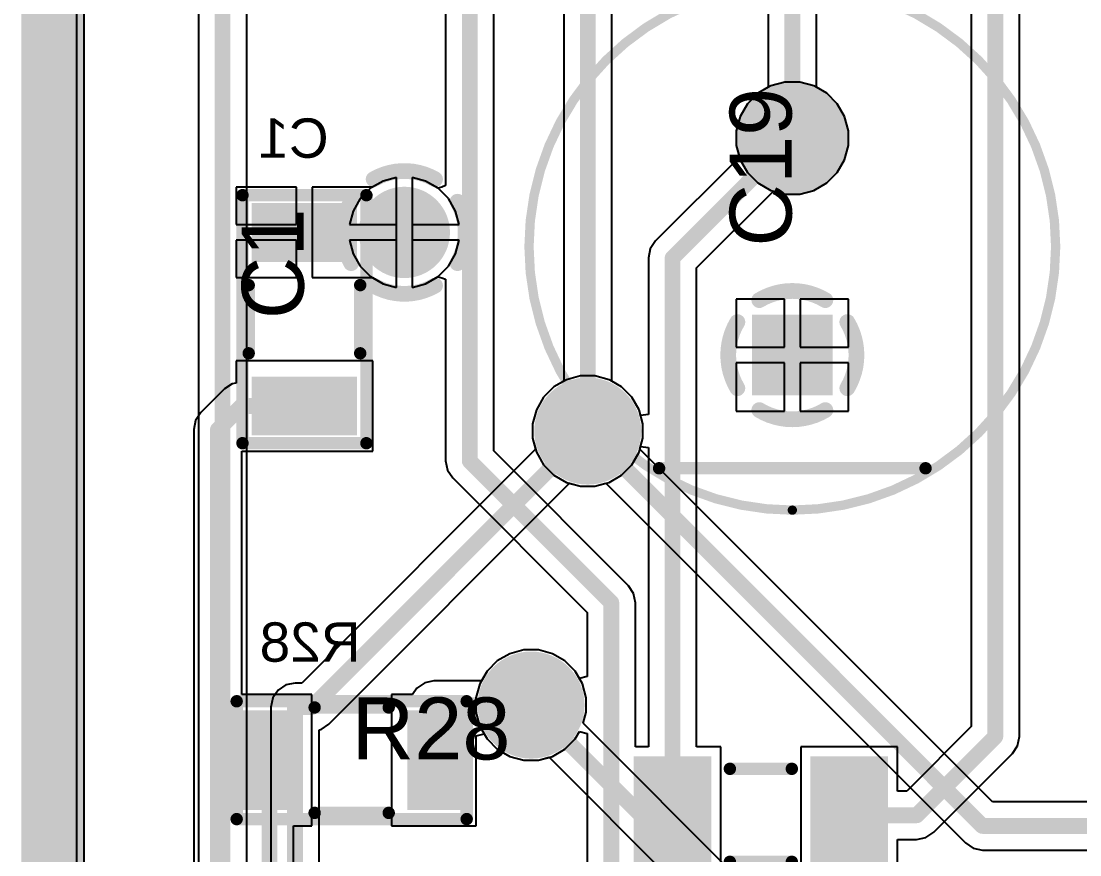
# Model space of a CAD drawing. Header units: inches. Extents: x -8.09 to -2.28, y -0.1 to 6.11.
# Drawn here: x -8.085 to -7.412, y 2.61 to 3.139 of the extents above; entities that cross this region are included whole.
import ezdxf

# ---------------------------------------------------------------- set-up
doc = ezdxf.new("R2010")
doc.units = ezdxf.units.IN
doc.header["$MEASUREMENT"] = 0
for name, color, linetype in [('BottomLayer', 5, 'Continuous'), ('BottomSolder', 6, 'Continuous'), ('InternalPlane1', 76, 'Continuous'), ('InternalPlane2', 16, 'Continuous'), ('KeepOutLayer', 6, 'Continuous'), ('Mechanical5', 56, 'Continuous'), ('MultiLayer', 9, 'Continuous'), ('PadHoleLayer', 156, 'Continuous'), ('TopLayer', 1, 'Continuous'), ('TopOverlay', 2, 'Continuous'), ('TopPaste', 8, 'Continuous'), ('TopSolder', 216, 'Continuous'), ('ViaHoleLayer', 16, 'Continuous')]:
    doc.layers.add(name, color=color, linetype=linetype)
doc.styles.add('Arial', font='', dxfattribs={"height": 0.2})
doc.styles.get('Arial').set_extended_font_data('Arial')

# ---------------------------------------------------------------- blocks, each defined once
blk = doc.blocks.new('FP_RQ732B_IPC_C_63')
at = {"layer": 'TopLayer'}
for points in [[(-0.06914, 0.03173), (-0.03535, 0.03173), (-0.03535, -0.03173), (-0.06914, -0.03173)], [(0.03535, 0.03173), (0.06914, 0.03173), (0.06914, -0.03173), (0.03535, -0.03173)]]:
    blk.add_hatch(color=1, dxfattribs=at).paths.add_polyline_path(points)
at = {"layer": 'TopPaste'}
for points in [[(-0.06914, 0.03173), (-0.03535, 0.03173), (-0.03535, -0.03173), (-0.06914, -0.03173)], [(0.03535, 0.03173), (0.06914, 0.03173), (0.06914, -0.03173), (0.03535, -0.03173)]]:
    blk.add_hatch(color=8, dxfattribs=at).paths.add_polyline_path(points)
at = {"layer": 'TopSolder'}
for points in [[(-0.06914, 0.03173), (-0.03535, 0.03173), (-0.03535, -0.03173), (-0.06914, -0.03173)], [(0.03535, 0.03173), (0.06914, 0.03173), (0.06914, -0.03173), (0.03535, -0.03173)]]:
    blk.add_hatch(color=216, dxfattribs=at).paths.add_polyline_path(points)
at = {"layer": 'Mechanical5'}
for points in [[(-0.07307, 0.0374, 0.00787, 0.00787, 0), (0.07307, 0.0374, 0.00787, 0.00787, 0)], [(-0.07307, -0.0374, 0.00787, 0.00787, 0), (-0.07307, 0.0374, 0.00787, 0.00787, 0)], [(0.07307, -0.0374, 0.00787, 0.00787, 0), (0.07307, 0.0374, 0.00787, 0.00787, 0)], [(-0.07307, -0.0374, 0.00787, 0.00787, 0), (0.07307, -0.0374, 0.00787, 0.00787, 0)]]:
    blk.add_lwpolyline(points, format="xyseb", dxfattribs=at)
for points in [[(-0.07504, 0.0374, 0.00394, 0.00394, 1), (-0.07111, 0.0374, 0.00394, 0.00394, 1)], [(-0.07504, 0.0374, 0.00394, 0.00394, 1), (-0.07111, 0.0374, 0.00394, 0.00394, 1)], [(0.07111, 0.0374, 0.00394, 0.00394, 1), (0.07504, 0.0374, 0.00394, 0.00394, 1)], [(0.07111, 0.0374, 0.00394, 0.00394, 1), (0.07504, 0.0374, 0.00394, 0.00394, 1)], [(-0.07504, -0.0374, 0.00394, 0.00394, 1), (-0.07111, -0.0374, 0.00394, 0.00394, 1)], [(-0.07504, -0.0374, 0.00394, 0.00394, 1), (-0.07111, -0.0374, 0.00394, 0.00394, 1)], [(0.07111, -0.0374, 0.00394, 0.00394, 1), (0.07504, -0.0374, 0.00394, 0.00394, 1)], [(0.07111, -0.0374, 0.00394, 0.00394, 1), (0.07504, -0.0374, 0.00394, 0.00394, 1)]]:
    blk.add_lwpolyline(points, format="xyseb", close=True, dxfattribs=at)
at = {"layer": 'TopOverlay'}
for points in [[(-0.02354, 0.03346, 0.00787, 0.00787, 0), (0.02354, 0.03346, 0.00787, 0.00787, 0)], [(-0.02354, -0.03346, 0.00787, 0.00787, 0), (0.02354, -0.03346, 0.00787, 0.00787, 0)]]:
    blk.add_lwpolyline(points, format="xyseb", dxfattribs=at)
for points in [[(-0.02551, 0.03346, 0.00394, 0.00394, 1), (-0.02157, 0.03346, 0.00394, 0.00394, 1)], [(0.02157, 0.03346, 0.00394, 0.00394, 1), (0.02551, 0.03346, 0.00394, 0.00394, 1)], [(-0.02551, -0.03346, 0.00394, 0.00394, 1), (-0.02157, -0.03346, 0.00394, 0.00394, 1)], [(0.02157, -0.03346, 0.00394, 0.00394, 1), (0.02551, -0.03346, 0.00394, 0.00394, 1)]]:
    blk.add_lwpolyline(points, format="xyseb", close=True, dxfattribs=at)
at = {"layer": 'Mechanical5', "style": 'Arial'}
blk.add_text('R28', height=0.03937, dxfattribs=at).set_placement((0, 0.00044))
blk = doc.blocks.new('RESC3116X65X40NL10T20_71')
at = {"layer": 'TopLayer'}
for points in [[(-0.07677, -0.03346), (-0.07677, 0.03346), (-0.03543, 0.03346), (-0.03543, -0.03346)], [(0.03543, -0.03346), (0.03543, 0.03346), (0.07677, 0.03346), (0.07677, -0.03346)]]:
    blk.add_hatch(color=1, dxfattribs=at).paths.add_polyline_path(points)
at = {"layer": 'TopPaste'}
for points in [[(-0.07677, -0.03346), (-0.07677, 0.03346), (-0.03543, 0.03346), (-0.03543, -0.03346)], [(0.03543, -0.03346), (0.03543, 0.03346), (0.07677, 0.03346), (0.07677, -0.03346)]]:
    blk.add_hatch(color=8, dxfattribs=at).paths.add_polyline_path(points)
at = {"layer": 'TopSolder'}
for points in [[(-0.08077, -0.03746), (-0.08077, 0.03746), (-0.03143, 0.03746), (-0.03143, -0.03746)], [(0.03143, -0.03746), (0.03143, 0.03746), (0.08077, 0.03746), (0.08077, -0.03746)]]:
    blk.add_hatch(color=216, dxfattribs=at).paths.add_polyline_path(points)
at = {"layer": 'TopOverlay'}
for points in [[(0.01968, 0.02953, 0.00787, 0.00787, 0), (-0.01969, 0.02953, 0.00787, 0.00787, 0)], [(0.01968, -0.02953, 0.00787, 0.00787, 0), (-0.01969, -0.02953, 0.00787, 0.00787, 0)]]:
    blk.add_lwpolyline(points, format="xyseb", dxfattribs=at)
for points in [[(-0.02165, 0.02953, 0.00394, 0.00394, 1), (-0.01772, 0.02953, 0.00394, 0.00394, 1)], [(0.01772, 0.02953, 0.00394, 0.00394, 1), (0.02165, 0.02953, 0.00394, 0.00394, 1)], [(-0.02165, -0.02953, 0.00394, 0.00394, 1), (-0.01772, -0.02953, 0.00394, 0.00394, 1)], [(0.01772, -0.02953, 0.00394, 0.00394, 1), (0.02165, -0.02953, 0.00394, 0.00394, 1)]]:
    blk.add_lwpolyline(points, format="xyseb", close=True, dxfattribs=at)
blk = doc.blocks.new('FP_OS_CON_TH_E12___0_6_MFG_148')
at = {"layer": 'BottomLayer'}
blk.add_hatch(color=5, dxfattribs=at).paths.add_polyline_path([(-0.09449, 0.02559), (-0.04331, 0.02559), (-0.04331, -0.02559), (-0.09449, -0.02559)])
h = blk.add_hatch(color=5, dxfattribs=at)
edge = h.paths.add_edge_path()
edge.add_arc((0.0689, 0), 0.02559, 0, 360)
at = {"layer": 'BottomSolder'}
blk.add_hatch(color=6, dxfattribs=at).paths.add_polyline_path([(-0.09449, 0.02559), (-0.04331, 0.02559), (-0.04331, -0.02559), (-0.09449, -0.02559)])
h = blk.add_hatch(color=6, dxfattribs=at)
edge = h.paths.add_edge_path()
edge.add_arc((0.0689, 0), 0.02559, 0, 360)
at = {"layer": 'InternalPlane1'}
h = blk.add_hatch(color=76, dxfattribs=at)
edge = h.paths.add_edge_path()
edge.add_arc((0.0689, 0), 0.03575, 0, 360)
at = {"layer": 'InternalPlane2'}
h = blk.add_hatch(color=16, dxfattribs=at)
edge = h.paths.add_edge_path()
edge.add_arc((0.0689, 0), 0.03575, 0, 360)
at = {"layer": 'MultiLayer'}
blk.add_hatch(color=9, dxfattribs=at).paths.add_polyline_path([(-0.09449, 0.02559), (-0.04331, 0.02559), (-0.04331, -0.02559), (-0.09449, -0.02559)])
h = blk.add_hatch(color=9, dxfattribs=at)
edge = h.paths.add_edge_path()
edge.add_arc((0.0689, 0), 0.02559, 0, 360)
at = {"layer": 'PadHoleLayer'}
h = blk.add_hatch(color=156, dxfattribs=at)
edge = h.paths.add_edge_path()
edge.add_arc((-0.0689, 0), 0.01575, 0, 360)
h = blk.add_hatch(color=156, dxfattribs=at)
edge = h.paths.add_edge_path()
edge.add_arc((0.0689, 0), 0.01575, 0, 360)
at = {"layer": 'TopLayer'}
blk.add_hatch(color=1, dxfattribs=at).paths.add_polyline_path([(-0.09449, 0.02559), (-0.04331, 0.02559), (-0.04331, -0.02559), (-0.09449, -0.02559)])
h = blk.add_hatch(color=1, dxfattribs=at)
edge = h.paths.add_edge_path()
edge.add_arc((0.0689, 0), 0.02559, 0, 360)
at = {"layer": 'TopSolder'}
blk.add_hatch(color=216, dxfattribs=at).paths.add_polyline_path([(-0.09449, 0.02559), (-0.04331, 0.02559), (-0.04331, -0.02559), (-0.09449, -0.02559)])
h = blk.add_hatch(color=216, dxfattribs=at)
edge = h.paths.add_edge_path()
edge.add_arc((0.0689, 0), 0.02559, 0, 360)
at = {"layer": 'InternalPlane1'}
for points in [[(-0.08989, 0.03493, 0.01, 0.01, -0.277325), (-0.04791, 0.03493, 0.01, 0.01, 0)], [(-0.10383, -0.02099, 0.01, 0.01, -0.277325), (-0.10383, 0.02099, 0.01, 0.01, 0)], [(-0.03397, 0.02099, 0.01, 0.01, -0.277325), (-0.03397, -0.02099, 0.01, 0.01, 0)], [(-0.04791, -0.03493, 0.01, 0.01, -0.277325), (-0.08989, -0.03493, 0.01, 0.01, 0)]]:
    blk.add_lwpolyline(points, format="xyseb", dxfattribs=at)
for points in [[(-0.09239, 0.03493, 0.005, 0.005, 1), (-0.08739, 0.03493, 0.005, 0.005, 1)], [(-0.05041, 0.03493, 0.005, 0.005, 1), (-0.04541, 0.03493, 0.005, 0.005, 1)], [(-0.10633, 0.02099, 0.005, 0.005, 1), (-0.10133, 0.02099, 0.005, 0.005, 1)], [(-0.03647, 0.02099, 0.005, 0.005, 1), (-0.03147, 0.02099, 0.005, 0.005, 1)], [(-0.10633, -0.02099, 0.005, 0.005, 1), (-0.10133, -0.02099, 0.005, 0.005, 1)], [(-0.03647, -0.02099, 0.005, 0.005, 1), (-0.03147, -0.02099, 0.005, 0.005, 1)], [(-0.09239, -0.03493, 0.005, 0.005, 1), (-0.08739, -0.03493, 0.005, 0.005, 1)], [(-0.05041, -0.03493, 0.005, 0.005, 1), (-0.04541, -0.03493, 0.005, 0.005, 1)]]:
    blk.add_lwpolyline(points, format="xyseb", close=True, dxfattribs=at)
at = {"layer": 'InternalPlane2'}
for points in [[(-0.08989, 0.03493, 0.01, 0.01, -0.277325), (-0.04791, 0.03493, 0.01, 0.01, 0)], [(-0.10383, -0.02099, 0.01, 0.01, -0.277325), (-0.10383, 0.02099, 0.01, 0.01, 0)], [(-0.03397, 0.02099, 0.01, 0.01, -0.277325), (-0.03397, -0.02099, 0.01, 0.01, 0)], [(-0.04791, -0.03493, 0.01, 0.01, -0.277325), (-0.08989, -0.03493, 0.01, 0.01, 0)]]:
    blk.add_lwpolyline(points, format="xyseb", dxfattribs=at)
for points in [[(-0.09239, 0.03493, 0.005, 0.005, 1), (-0.08739, 0.03493, 0.005, 0.005, 1)], [(-0.05041, 0.03493, 0.005, 0.005, 1), (-0.04541, 0.03493, 0.005, 0.005, 1)], [(-0.10633, 0.02099, 0.005, 0.005, 1), (-0.10133, 0.02099, 0.005, 0.005, 1)], [(-0.03647, 0.02099, 0.005, 0.005, 1), (-0.03147, 0.02099, 0.005, 0.005, 1)], [(-0.10633, -0.02099, 0.005, 0.005, 1), (-0.10133, -0.02099, 0.005, 0.005, 1)], [(-0.03647, -0.02099, 0.005, 0.005, 1), (-0.03147, -0.02099, 0.005, 0.005, 1)], [(-0.09239, -0.03493, 0.005, 0.005, 1), (-0.08739, -0.03493, 0.005, 0.005, 1)], [(-0.05041, -0.03493, 0.005, 0.005, 1), (-0.04541, -0.03493, 0.005, 0.005, 1)]]:
    blk.add_lwpolyline(points, format="xyseb", close=True, dxfattribs=at)
at = {"layer": 'TopOverlay'}
for points in [[(0.16732, 0, 0.00591, 0.00591, 1), (-0.16732, 0, 0.00591, 0.00591, 1)], [(-0.14272, 0.08465, 0.00394, 0.00394, 1), (-0.13878, 0.08465, 0.00394, 0.00394, 1)], [(-0.1688, 0, 0.00295, 0.00295, 1), (-0.16585, 0, 0.00295, 0.00295, 1)], [(0.16585, 0, 0.00295, 0.00295, 1), (0.1688, 0, 0.00295, 0.00295, 1)], [(-0.14272, -0.08465, 0.00394, 0.00394, 1), (-0.13878, -0.08465, 0.00394, 0.00394, 1)]]:
    blk.add_lwpolyline(points, format="xyseb", close=True, dxfattribs=at)
blk.add_lwpolyline([(-0.14075, 0.08465, 0.00787, 0.00787, 0), (-0.14075, -0.08465, 0.00787, 0.00787, 0)], format="xyseb", dxfattribs=at)
at = {"layer": 'Mechanical5', "style": 'Arial'}
blk.add_text('C19', height=0.03937, dxfattribs=at).set_placement((0, 0.00044))
blk = doc.blocks.new('FP_C1206C_EB_MFG_166')
at = {"layer": 'TopLayer'}
for points in [[(-0.07382, 0.03346), (-0.03642, 0.03346), (-0.03642, -0.03346), (-0.07382, -0.03346)], [(0.03642, 0.03346), (0.07382, 0.03346), (0.07382, -0.03346), (0.03642, -0.03346)]]:
    blk.add_hatch(color=1, dxfattribs=at).paths.add_polyline_path(points)
at = {"layer": 'TopPaste'}
for points in [[(-0.07382, 0.03346), (-0.03642, 0.03346), (-0.03642, -0.03346), (-0.07382, -0.03346)], [(0.03642, 0.03346), (0.07382, 0.03346), (0.07382, -0.03346), (0.03642, -0.03346)]]:
    blk.add_hatch(color=8, dxfattribs=at).paths.add_polyline_path(points)
at = {"layer": 'TopSolder'}
for points in [[(-0.07382, 0.03346), (-0.03642, 0.03346), (-0.03642, -0.03346), (-0.07382, -0.03346)], [(0.03642, 0.03346), (0.07382, 0.03346), (0.07382, -0.03346), (0.03642, -0.03346)]]:
    blk.add_hatch(color=216, dxfattribs=at).paths.add_polyline_path(points)
at = {"layer": 'Mechanical5'}
for points in [[(-0.07874, 0.03937, 0.00787, 0.00787, 0), (0.07874, 0.03937, 0.00787, 0.00787, 0)], [(-0.07874, 0.03937, 0.00787, 0.00787, 0), (-0.07874, -0.03937, 0.00787, 0.00787, 0)], [(0.07874, 0.03937, 0.00787, 0.00787, 0), (0.07874, -0.03937, 0.00787, 0.00787, 0)], [(-0.07874, -0.03937, 0.00787, 0.00787, 0), (0.07874, -0.03937, 0.00787, 0.00787, 0)]]:
    blk.add_lwpolyline(points, format="xyseb", dxfattribs=at)
for points in [[(-0.08071, 0.03937, 0.00394, 0.00394, 1), (-0.07677, 0.03937, 0.00394, 0.00394, 1)], [(-0.08071, 0.03937, 0.00394, 0.00394, 1), (-0.07677, 0.03937, 0.00394, 0.00394, 1)], [(0.07677, 0.03937, 0.00394, 0.00394, 1), (0.08071, 0.03937, 0.00394, 0.00394, 1)], [(0.07677, 0.03937, 0.00394, 0.00394, 1), (0.08071, 0.03937, 0.00394, 0.00394, 1)], [(-0.08071, -0.03937, 0.00394, 0.00394, 1), (-0.07677, -0.03937, 0.00394, 0.00394, 1)], [(-0.08071, -0.03937, 0.00394, 0.00394, 1), (-0.07677, -0.03937, 0.00394, 0.00394, 1)], [(0.07677, -0.03937, 0.00394, 0.00394, 1), (0.08071, -0.03937, 0.00394, 0.00394, 1)], [(0.07677, -0.03937, 0.00394, 0.00394, 1), (0.08071, -0.03937, 0.00394, 0.00394, 1)]]:
    blk.add_lwpolyline(points, format="xyseb", close=True, dxfattribs=at)
at = {"layer": 'TopOverlay'}
for points in [[(-0.02165, 0.03543, 0.00787, 0.00787, 0), (0.02165, 0.03543, 0.00787, 0.00787, 0)], [(-0.02165, -0.03543, 0.00787, 0.00787, 0), (0.02165, -0.03543, 0.00787, 0.00787, 0)]]:
    blk.add_lwpolyline(points, format="xyseb", dxfattribs=at)
for points in [[(-0.02362, 0.03543, 0.00394, 0.00394, 1), (-0.01969, 0.03543, 0.00394, 0.00394, 1)], [(0.01969, 0.03543, 0.00394, 0.00394, 1), (0.02362, 0.03543, 0.00394, 0.00394, 1)], [(-0.02362, -0.03543, 0.00394, 0.00394, 1), (-0.01969, -0.03543, 0.00394, 0.00394, 1)], [(0.01969, -0.03543, 0.00394, 0.00394, 1), (0.02362, -0.03543, 0.00394, 0.00394, 1)]]:
    blk.add_lwpolyline(points, format="xyseb", close=True, dxfattribs=at)
at = {"layer": 'Mechanical5', "style": 'Arial'}
blk.add_text('C1', height=0.03937, dxfattribs=at).set_placement((0, 0.00044))

msp = doc.modelspace()

# ---------------------------------------------------------------- hatches: boundary and pattern name
at = {"layer": 'BottomLayer'}
h = msp.add_hatch(color=5, dxfattribs=at)
edge = h.paths.add_edge_path()
edge.add_arc((-7.84153, 3.00512), 0.025, 0, 360)
h = msp.add_hatch(color=5, dxfattribs=at)
edge = h.paths.add_edge_path()
edge.add_arc((-7.725, 2.879), 0.025, 0, 360)
h = msp.add_hatch(color=5, dxfattribs=at)
edge = h.paths.add_edge_path()
edge.add_arc((-7.761, 2.705), 0.025, 0, 360)
at = {"layer": 'BottomSolder'}
h = msp.add_hatch(color=6, dxfattribs=at)
edge = h.paths.add_edge_path()
edge.add_arc((-7.84153, 3.00512), 0.029, 0, 360)
h = msp.add_hatch(color=6, dxfattribs=at)
edge = h.paths.add_edge_path()
edge.add_arc((-7.725, 2.879), 0.029, 0, 360)
h = msp.add_hatch(color=6, dxfattribs=at)
edge = h.paths.add_edge_path()
edge.add_arc((-7.761, 2.705), 0.029, 0, 360)
at = {"layer": 'InternalPlane1'}
h = msp.add_hatch(color=76, dxfattribs=at)
edge = h.paths.add_edge_path()
edge.add_arc((-7.725, 2.879), 0.034, 0, 360)
h = msp.add_hatch(color=76, dxfattribs=at)
edge = h.paths.add_edge_path()
edge.add_arc((-7.761, 2.705), 0.034, 0, 360)
at = {"layer": 'InternalPlane2'}
h = msp.add_hatch(color=16, dxfattribs=at)
edge = h.paths.add_edge_path()
edge.add_arc((-7.725, 2.879), 0.034, 0, 360)
h = msp.add_hatch(color=16, dxfattribs=at)
edge = h.paths.add_edge_path()
edge.add_arc((-7.761, 2.705), 0.034, 0, 360)
at = {"layer": 'TopLayer'}
h = msp.add_hatch(color=1, dxfattribs=at)
edge = h.paths.add_edge_path()
edge.add_arc((-7.84153, 3.00512), 0.025, 0, 360)
h = msp.add_hatch(color=1, dxfattribs=at)
edge = h.paths.add_edge_path()
edge.add_arc((-7.725, 2.879), 0.025, 0, 360)
h = msp.add_hatch(color=1, dxfattribs=at)
edge = h.paths.add_edge_path()
edge.add_arc((-7.761, 2.705), 0.025, 0, 360)
at = {"layer": 'TopSolder'}
h = msp.add_hatch(color=216, dxfattribs=at)
edge = h.paths.add_edge_path()
edge.add_arc((-7.84153, 3.00512), 0.029, 0, 360)
h = msp.add_hatch(color=216, dxfattribs=at)
edge = h.paths.add_edge_path()
edge.add_arc((-7.725, 2.879), 0.029, 0, 360)
h = msp.add_hatch(color=216, dxfattribs=at)
edge = h.paths.add_edge_path()
edge.add_arc((-7.761, 2.705), 0.029, 0, 360)
at = {"layer": 'ViaHoleLayer'}
h = msp.add_hatch(color=16, dxfattribs=at)
edge = h.paths.add_edge_path()
edge.add_arc((-7.84153, 3.00512), 0.014, 0, 360)
h = msp.add_hatch(color=16, dxfattribs=at)
edge = h.paths.add_edge_path()
edge.add_arc((-7.725, 2.879), 0.014, 0, 360)
h = msp.add_hatch(color=16, dxfattribs=at)
edge = h.paths.add_edge_path()
edge.add_arc((-7.761, 2.705), 0.014, 0, 360)

# ---------------------------------------------------------------- linework, layer by layer
at = {"layer": 'BottomLayer'}
for p, q in [((-8.04971, -0.0054), (-8.04971, 5.69)), ((-7.97229, 4.049), (-7.97229, 2.13058)), ((-7.94171, 2.13058), (-7.94171, 3.93959)), ((-7.60874, 3.09817), (-7.61685, 3.09348)), ((-7.59969, 3.10059), (-7.60874, 3.09817)), ((-7.59031, 3.10059), (-7.59969, 3.10059)), ((-7.58126, 3.09817), (-7.59031, 3.10059)), ((-7.57315, 3.09348), (-7.58126, 3.09817)), ((-7.61685, 3.09348), (-7.62348, 3.08685)), ((-7.56652, 3.08685), (-7.57315, 3.09348)), ((-7.62348, 3.08685), (-7.62817, 3.07874)), ((-7.56183, 3.07874), (-7.56652, 3.08685)), ((-7.62817, 3.07874), (-7.63059, 3.06969)), ((-7.55941, 3.06969), (-7.56183, 3.07874)), ((-7.63059, 3.06969), (-7.63059, 3.06031)), ((-7.55941, 3.06031), (-7.55941, 3.06969)), ((-7.63059, 3.06031), (-7.62817, 3.05126)), ((-7.56183, 3.05126), (-7.55941, 3.06031)), ((-7.62817, 3.05126), (-7.62348, 3.04315)), ((-7.56652, 3.04315), (-7.56183, 3.05126)), ((-7.62348, 3.04315), (-7.61685, 3.03652)), ((-7.57315, 3.03652), (-7.56652, 3.04315)), ((-7.85504, 3.03773), (-7.86302, 3.03313)), ((-7.84653, 3.04001), (-7.85504, 3.03773)), ((-7.84653, 3.01012), (-7.84653, 3.04001)), ((-7.82802, 3.03773), (-7.83653, 3.04001)), ((-7.83653, 3.04001), (-7.83653, 3.01012)), ((-7.82004, 3.03313), (-7.82802, 3.03773)), ((-7.61685, 3.03652), (-7.60874, 3.03183)), ((-7.58126, 3.03183), (-7.57315, 3.03652)), ((-7.86302, 3.03313), (-7.86954, 3.02661)), ((-7.81353, 3.02661), (-7.82004, 3.03313)), ((-7.60874, 3.03183), (-7.59969, 3.02941)), ((-7.59969, 3.02941), (-7.59031, 3.02941)), ((-7.59031, 3.02941), (-7.58126, 3.03183)), ((-7.86954, 3.02661), (-7.87415, 3.01863)), ((-7.80892, 3.01863), (-7.81353, 3.02661)), ((-7.87415, 3.01863), (-7.87643, 3.01012)), ((-7.80664, 3.01012), (-7.80892, 3.01863)), ((-7.87643, 3.01012), (-7.84653, 3.01012)), ((-7.83653, 3.01012), (-7.80664, 3.01012)), ((-7.84653, 3.00012), (-7.87643, 3.00012)), ((-7.87643, 3.00012), (-7.87415, 2.99161)), ((-7.84653, 2.97022), (-7.84653, 3.00012)), ((-7.80664, 3.00012), (-7.83653, 3.00012)), ((-7.83653, 3.00012), (-7.83653, 2.97022)), ((-7.80892, 2.99161), (-7.80664, 3.00012)), ((-7.87415, 2.99161), (-7.86954, 2.98363)), ((-7.81353, 2.98363), (-7.80892, 2.99161)), ((-7.86954, 2.98363), (-7.86302, 2.97711)), ((-7.82004, 2.97711), (-7.81353, 2.98363)), ((-7.86302, 2.97711), (-7.85504, 2.9725)), ((-7.82802, 2.9725), (-7.82004, 2.97711)), ((-7.85504, 2.9725), (-7.84653, 2.97022)), ((-7.83653, 2.97022), (-7.82802, 2.9725)), ((-7.6, 2.96279), (-7.63059, 2.96279)), ((-7.63059, 2.96279), (-7.63059, 2.9322)), ((-7.6, 2.9322), (-7.6, 2.96279)), ((-7.55941, 2.96279), (-7.59, 2.96279)), ((-7.59, 2.96279), (-7.59, 2.9322)), ((-7.55941, 2.9322), (-7.55941, 2.96279)), ((-7.63059, 2.9322), (-7.6, 2.9322)), ((-7.59, 2.9322), (-7.55941, 2.9322)), ((-7.6, 2.9222), (-7.63059, 2.9222)), ((-7.63059, 2.9222), (-7.63059, 2.89161)), ((-7.6, 2.89161), (-7.6, 2.9222)), ((-7.55941, 2.9222), (-7.59, 2.9222)), ((-7.59, 2.9222), (-7.59, 2.89161)), ((-7.55941, 2.89161), (-7.55941, 2.9222)), ((-7.72961, 2.914), (-7.73851, 2.91161)), ((-7.72039, 2.914), (-7.72961, 2.914)), ((-7.71149, 2.91161), (-7.72039, 2.914)), ((-7.74649, 2.90701), (-7.75301, 2.90049)), ((-7.73851, 2.91161), (-7.74649, 2.90701)), ((-7.70351, 2.90701), (-7.71149, 2.91161)), ((-7.69699, 2.90049), (-7.70351, 2.90701)), ((-7.75301, 2.90049), (-7.75761, 2.89251)), ((-7.69239, 2.89251), (-7.69699, 2.90049)), ((-7.75761, 2.89251), (-7.76, 2.88361)), ((-7.69, 2.88361), (-7.69239, 2.89251)), ((-7.63059, 2.89161), (-7.6, 2.89161)), ((-7.59, 2.89161), (-7.55941, 2.89161)), ((-7.76, 2.88361), (-7.76, 2.87439)), ((-7.69, 2.87439), (-7.69, 2.88361)), ((-7.76, 2.87439), (-7.75815, 2.86748)), ((-7.69185, 2.86748), (-7.69, 2.87439)), ((-7.75815, 2.86748), (-7.90667, 2.71896)), ((-7.4679, 2.64352), (-7.69185, 2.86748)), ((-7.88952, 2.69285), (-7.73652, 2.84585)), ((-7.73652, 2.84585), (-7.72961, 2.844)), ((-7.72039, 2.844), (-7.71348, 2.84585)), ((-7.71348, 2.84585), (-7.48504, 2.61742)), ((-7.72961, 2.844), (-7.72039, 2.844)), ((-7.76561, 2.74), (-7.77451, 2.73761)), ((-7.75639, 2.74), (-7.76561, 2.74)), ((-7.74749, 2.73761), (-7.75639, 2.74)), ((-7.78249, 2.73301), (-7.78901, 2.72649)), ((-7.77451, 2.73761), (-7.78249, 2.73301)), ((-7.73951, 2.73301), (-7.74749, 2.73761)), ((-7.73299, 2.72649), (-7.73951, 2.73301)), ((-7.78901, 2.72649), (-7.79361, 2.71851)), ((-7.72839, 2.71851), (-7.73299, 2.72649)), ((-7.91685, 2.7178), (-7.92181, 2.71448)), ((-7.911, 2.71896), (-7.91685, 2.7178)), ((-7.90667, 2.71896), (-7.911, 2.71896)), ((-7.79361, 2.71851), (-7.796, 2.70961)), ((-7.726, 2.70961), (-7.72839, 2.71851)), ((-7.92181, 2.71448), (-7.92513, 2.70952)), ((-7.92513, 2.70952), (-7.92629, 2.70367)), ((-7.796, 2.70961), (-7.796, 2.70039)), ((-7.726, 2.70039), (-7.726, 2.70961)), ((-7.92629, 2.70367), (-7.92629, 2.12486)), ((-7.796, 2.70039), (-7.79361, 2.69149)), ((-7.72785, 2.69348), (-7.726, 2.70039)), ((-7.89448, 2.68954), (-7.88952, 2.69285)), ((-7.79361, 2.69149), (-7.78901, 2.68351)), ((-7.52167, 2.48729), (-7.72785, 2.69348)), ((-7.89571, 2.68929), (-7.89448, 2.68954)), ((-7.89571, 1.32346), (-7.89571, 2.68929)), ((-7.78901, 2.68351), (-7.78249, 2.67699)), ((-7.78249, 2.67699), (-7.77451, 2.67239)), ((-7.77451, 2.67239), (-7.76561, 2.67)), ((-7.75639, 2.67), (-7.74948, 2.67185)), ((-7.74948, 2.67185), (-7.53881, 2.46119)), ((-7.76561, 2.67), (-7.75639, 2.67)), ((-6.13369, 2.64352), (-7.4679, 2.64352)), ((-7.48504, 2.61742), (-7.48008, 2.6141)), ((-7.48008, 2.6141), (-7.47423, 2.61294)), ((-7.47423, 2.61294), (-5.97533, 2.61294))]:
    msp.add_line(p, q, dxfattribs=at)
for points in [[(-7.957, 2.099, 0.01, 0.01, 0), (-7.957, 4.049, 0.01, 0.01, 0)], [(-7.90033, 2.70367, 0.01, 0.01, 0), (-7.725, 2.879, 0.01, 0.01, 0)], [(-7.725, 2.879, 0.01, 0.01, 0), (-7.47423, 2.62823, 0.01, 0.01, 0)], [(-7.911, 2.70367, 0.01, 0.01, 0), (-7.90033, 2.70367, 0.01, 0.01, 0)], [(-7.911, 0.323, 0.01, 0.01, 0), (-7.911, 2.70367, 0.01, 0.01, 0)], [(-7.761, 2.705, 0.01, 0.01, 0), (-7.528, 2.472, 0.01, 0.01, 0)], [(-7.47423, 2.62823, 0.01, 0.01, 0), (-5.969, 2.62823, 0.01, 0.01, 0)]]:
    msp.add_lwpolyline(points, format="xyseb", dxfattribs=at)
for points in [[(-7.7275, 2.879, 0.005, 0.005, 1), (-7.7225, 2.879, 0.005, 0.005, 1)], [(-7.7275, 2.879, 0.005, 0.005, 1), (-7.7225, 2.879, 0.005, 0.005, 1)], [(-7.9135, 2.70367, 0.005, 0.005, 1), (-7.9085, 2.70367, 0.005, 0.005, 1)], [(-7.9135, 2.70367, 0.005, 0.005, 1), (-7.9085, 2.70367, 0.005, 0.005, 1)], [(-7.90283, 2.70367, 0.005, 0.005, 1), (-7.89783, 2.70367, 0.005, 0.005, 1)], [(-7.90283, 2.70367, 0.005, 0.005, 1), (-7.89783, 2.70367, 0.005, 0.005, 1)], [(-7.7635, 2.705, 0.005, 0.005, 1), (-7.7585, 2.705, 0.005, 0.005, 1)], [(-7.47673, 2.62823, 0.005, 0.005, 1), (-7.47173, 2.62823, 0.005, 0.005, 1)], [(-7.47673, 2.62823, 0.005, 0.005, 1), (-7.47173, 2.62823, 0.005, 0.005, 1)]]:
    msp.add_lwpolyline(points, format="xyseb", close=True, dxfattribs=at)
at = {"layer": 'InternalPlane1'}
msp.add_line((-8.0449, -0.0549), (-8.0449, 5.69), dxfattribs=at)
for points in [[(-8.065, 5.69, 0.04, 0.04, 0), (-8.065, -0.075, 0.04, 0.04, 0)], [(-7.86103, 3.03889, 0.01, 0.01, -0.267949), (-7.82203, 3.03889, 0.01, 0.01, 0)], [(-7.87531, 2.98562, 0.01, 0.01, -0.267949), (-7.87531, 3.02462, 0.01, 0.01, 0)], [(-7.80776, 3.02462, 0.01, 0.01, -0.267949), (-7.80776, 2.98562, 0.01, 0.01, 0)], [(-7.82203, 2.97134, 0.01, 0.01, -0.267949), (-7.86103, 2.97134, 0.01, 0.01, 0)]]:
    msp.add_lwpolyline(points, format="xyseb", dxfattribs=at)
for points in [[(-7.86353, 3.03889, 0.005, 0.005, 1), (-7.85853, 3.03889, 0.005, 0.005, 1)], [(-7.82453, 3.03889, 0.005, 0.005, 1), (-7.81953, 3.03889, 0.005, 0.005, 1)], [(-7.87781, 3.02462, 0.005, 0.005, 1), (-7.87281, 3.02462, 0.005, 0.005, 1)], [(-7.81026, 3.02462, 0.005, 0.005, 1), (-7.80526, 3.02462, 0.005, 0.005, 1)], [(-7.87781, 2.98562, 0.005, 0.005, 1), (-7.87281, 2.98562, 0.005, 0.005, 1)], [(-7.81026, 2.98562, 0.005, 0.005, 1), (-7.80526, 2.98562, 0.005, 0.005, 1)], [(-7.86353, 2.97134, 0.005, 0.005, 1), (-7.85853, 2.97134, 0.005, 0.005, 1)], [(-7.82453, 2.97134, 0.005, 0.005, 1), (-7.81953, 2.97134, 0.005, 0.005, 1)]]:
    msp.add_lwpolyline(points, format="xyseb", close=True, dxfattribs=at)
at = {"layer": 'InternalPlane2'}
msp.add_line((-8.0449, -0.0549), (-8.0449, 5.69), dxfattribs=at)
for points in [[(-8.065, 5.69, 0.04, 0.04, 0), (-8.065, -0.075, 0.04, 0.04, 0)], [(-7.86103, 3.03889, 0.01, 0.01, -0.267949), (-7.82203, 3.03889, 0.01, 0.01, 0)], [(-7.87531, 2.98562, 0.01, 0.01, -0.267949), (-7.87531, 3.02462, 0.01, 0.01, 0)], [(-7.80776, 3.02462, 0.01, 0.01, -0.267949), (-7.80776, 2.98562, 0.01, 0.01, 0)], [(-7.82203, 2.97134, 0.01, 0.01, -0.267949), (-7.86103, 2.97134, 0.01, 0.01, 0)]]:
    msp.add_lwpolyline(points, format="xyseb", dxfattribs=at)
for points in [[(-7.86353, 3.03889, 0.005, 0.005, 1), (-7.85853, 3.03889, 0.005, 0.005, 1)], [(-7.82453, 3.03889, 0.005, 0.005, 1), (-7.81953, 3.03889, 0.005, 0.005, 1)], [(-7.87781, 3.02462, 0.005, 0.005, 1), (-7.87281, 3.02462, 0.005, 0.005, 1)], [(-7.81026, 3.02462, 0.005, 0.005, 1), (-7.80526, 3.02462, 0.005, 0.005, 1)], [(-7.87781, 2.98562, 0.005, 0.005, 1), (-7.87281, 2.98562, 0.005, 0.005, 1)], [(-7.81026, 2.98562, 0.005, 0.005, 1), (-7.80526, 2.98562, 0.005, 0.005, 1)], [(-7.86353, 2.97134, 0.005, 0.005, 1), (-7.85853, 2.97134, 0.005, 0.005, 1)], [(-7.82453, 2.97134, 0.005, 0.005, 1), (-7.81953, 2.97134, 0.005, 0.005, 1)]]:
    msp.add_lwpolyline(points, format="xyseb", close=True, dxfattribs=at)
at = {"layer": 'KeepOutLayer'}
msp.add_lwpolyline([(-8.065, -0.075, 0.01, 0.01, 0), (-8.065, 5.69, 0.01, 0.01, 0)], format="xyseb", dxfattribs=at)
at = {"layer": 'TopLayer'}
for p, q in [((-8.04971, -0.0054), (-8.04971, 5.69)), ((-7.45071, 2.685), (-7.45071, 3.80255)), ((-7.81529, 3.365), (-7.81529, 3.03491)), ((-7.48129, 3.34417), (-7.48129, 2.69133)), ((-7.78471, 2.86633), (-7.78471, 3.24937)), ((-7.74029, 3.24937), (-7.74029, 2.91058)), ((-7.70971, 2.91058), (-7.70971, 3.24937)), ((-7.57971, 3.09727), (-7.57971, 3.207)), ((-7.61029, 3.20067), (-7.61029, 3.09727)), ((-7.61029, 3.09727), (-7.61685, 3.09348)), ((-7.57315, 3.09348), (-7.57971, 3.09727)), ((-7.61685, 3.09348), (-7.62348, 3.08685)), ((-7.56652, 3.08685), (-7.57315, 3.09348)), ((-7.62348, 3.08685), (-7.62817, 3.07874)), ((-7.56183, 3.07874), (-7.56652, 3.08685)), ((-7.62817, 3.07874), (-7.63059, 3.06969)), ((-7.55941, 3.06969), (-7.56183, 3.07874)), ((-7.63059, 3.06969), (-7.63059, 3.06031)), ((-7.55941, 3.06031), (-7.55941, 3.06969)), ((-7.63059, 3.06031), (-7.62863, 3.053)), ((-7.56183, 3.05126), (-7.55941, 3.06031)), ((-7.62863, 3.053), (-7.68192, 2.99971)), ((-7.56652, 3.04315), (-7.56183, 3.05126)), ((-7.57315, 3.03652), (-7.56652, 3.04315)), ((-7.91, 3.03382), (-7.94846, 3.03382)), ((-7.94846, 3.03382), (-7.94846, 3.01012)), ((-7.91, 3.01012), (-7.91, 3.03382)), ((-7.86182, 3.03382), (-7.9, 3.03382)), ((-7.9, 3.03382), (-7.9, 3.00512)), ((-7.85504, 3.03773), (-7.86182, 3.03382)), ((-7.84653, 3.04001), (-7.85504, 3.03773)), ((-7.84653, 3.00512), (-7.84653, 3.04001)), ((-7.82802, 3.03773), (-7.83653, 3.04001)), ((-7.83653, 3.04001), (-7.83653, 3.00512)), ((-7.82029, 3.03327), (-7.82802, 3.03773)), ((-7.81765, 3.03393), (-7.82029, 3.03327)), ((-7.81529, 3.03491), (-7.81765, 3.03393)), ((-7.58126, 3.03183), (-7.57315, 3.03652)), ((-7.65581, 2.98256), (-7.607, 3.03137)), ((-7.607, 3.03137), (-7.59969, 3.02941)), ((-7.59969, 3.02941), (-7.59031, 3.02941)), ((-7.59031, 3.02941), (-7.58126, 3.03183)), ((-7.94846, 3.01012), (-7.91, 3.01012)), ((-7.9, 3.00512), (-7.9, 2.97642)), ((-7.84653, 2.97022), (-7.84653, 3.00512)), ((-7.83653, 3.00512), (-7.83653, 2.97022)), ((-7.91, 3.00012), (-7.94846, 3.00012)), ((-7.94846, 3.00012), (-7.94846, 2.97642)), ((-7.91, 2.97642), (-7.91, 3.00012)), ((-7.68523, 2.99475), (-7.6864, 2.9889)), ((-7.68192, 2.99971), (-7.68523, 2.99475)), ((-7.6864, 2.9889), (-7.6864, 2.88948)), ((-7.65581, 2.67846), (-7.65581, 2.98256)), ((-7.94846, 2.97642), (-7.91, 2.97642)), ((-7.9, 2.97642), (-7.86182, 2.97642)), ((-7.86182, 2.97642), (-7.85504, 2.9725)), ((-7.82802, 2.9725), (-7.82029, 2.97697)), ((-7.82029, 2.97697), (-7.81765, 2.9763)), ((-7.81765, 2.9763), (-7.81529, 2.97533)), ((-7.81529, 2.97533), (-7.81529, 2.86)), ((-7.85504, 2.9725), (-7.84653, 2.97022)), ((-7.83653, 2.97022), (-7.82802, 2.9725)), ((-7.6, 2.96279), (-7.63059, 2.96279)), ((-7.63059, 2.96279), (-7.63059, 2.9322)), ((-7.6, 2.9322), (-7.6, 2.96279)), ((-7.55941, 2.96279), (-7.59, 2.96279)), ((-7.59, 2.96279), (-7.59, 2.9322)), ((-7.55941, 2.9322), (-7.55941, 2.96279)), ((-7.63059, 2.9322), (-7.6, 2.9322)), ((-7.59, 2.9322), (-7.55941, 2.9322)), ((-7.86154, 2.92358), (-7.94846, 2.92358)), ((-7.94846, 2.92358), (-7.94846, 2.90949)), ((-7.86154, 2.86618), (-7.86154, 2.92358)), ((-7.6, 2.9222), (-7.63059, 2.9222)), ((-7.63059, 2.9222), (-7.63059, 2.89161)), ((-7.6, 2.89161), (-7.6, 2.9222)), ((-7.55941, 2.9222), (-7.59, 2.9222)), ((-7.59, 2.9222), (-7.59, 2.89161)), ((-7.55941, 2.89161), (-7.55941, 2.9222)), ((-7.95085, 2.90901), (-7.95581, 2.9057)), ((-7.94846, 2.90949), (-7.95085, 2.90901)), ((-7.74649, 2.90701), (-7.75301, 2.90049)), ((-7.74029, 2.91058), (-7.74649, 2.90701)), ((-7.70351, 2.90701), (-7.70971, 2.91058)), ((-7.69699, 2.90049), (-7.70351, 2.90701)), ((-7.95581, 2.9057), (-7.97081, 2.8907)), ((-7.75301, 2.90049), (-7.75761, 2.89251)), ((-7.69239, 2.89251), (-7.69699, 2.90049)), ((-7.75761, 2.89251), (-7.76, 2.88361)), ((-7.6914, 2.88882), (-7.69239, 2.89251)), ((-7.97081, 2.8907), (-7.97413, 2.88573)), ((-7.6864, 2.88948), (-7.6914, 2.88882)), ((-7.63059, 2.89161), (-7.6, 2.89161)), ((-7.59, 2.89161), (-7.55941, 2.89161)), ((-7.97413, 2.88573), (-7.97529, 2.87988)), ((-7.97529, 2.87988), (-7.97529, 2.24488)), ((-7.76, 2.88361), (-7.76, 2.87439)), ((-7.76, 2.87439), (-7.75761, 2.86549)), ((-7.94471, 2.71173), (-7.94471, 2.86618)), ((-7.94471, 2.86618), (-7.86154, 2.86618)), ((-7.69919, 2.78081), (-7.78471, 2.86633)), ((-7.69239, 2.86549), (-7.6914, 2.86918)), ((-7.6914, 2.86918), (-7.6864, 2.86852)), ((-7.6864, 2.86852), (-7.6864, 2.67846)), ((-7.81529, 2.86), (-7.81413, 2.85415)), ((-7.75761, 2.86549), (-7.75301, 2.85751)), ((-7.69699, 2.85751), (-7.69239, 2.86549)), ((-7.81413, 2.85415), (-7.81081, 2.84919)), ((-7.75301, 2.85751), (-7.74649, 2.85099)), ((-7.70351, 2.85099), (-7.69699, 2.85751)), ((-7.81081, 2.84919), (-7.72529, 2.76367)), ((-7.74649, 2.85099), (-7.73851, 2.84639)), ((-7.73851, 2.84639), (-7.72961, 2.844)), ((-7.72039, 2.844), (-7.71149, 2.84639)), ((-7.71149, 2.84639), (-7.70351, 2.85099)), ((-7.72961, 2.844), (-7.72039, 2.844)), ((-7.69587, 2.77585), (-7.69919, 2.78081)), ((-7.69471, 2.77), (-7.69587, 2.77585)), ((-7.69471, 2.67846), (-7.69471, 2.77)), ((-7.72529, 2.76367), (-7.72529, 2.72316)), ((-7.76561, 2.74), (-7.77451, 2.73761)), ((-7.75639, 2.74), (-7.76561, 2.74)), ((-7.74749, 2.73761), (-7.75639, 2.74)), ((-7.78249, 2.73301), (-7.78901, 2.72649)), ((-7.77451, 2.73761), (-7.78249, 2.73301)), ((-7.73951, 2.73301), (-7.74749, 2.73761)), ((-7.73299, 2.72649), (-7.73951, 2.73301)), ((-7.78901, 2.72649), (-7.79258, 2.72029)), ((-7.73029, 2.72182), (-7.73299, 2.72649)), ((-7.82861, 2.71913), (-7.83357, 2.71581)), ((-7.82276, 2.72029), (-7.82861, 2.71913)), ((-7.79258, 2.72029), (-7.82276, 2.72029)), ((-7.72529, 2.72316), (-7.73029, 2.72182)), ((-7.90035, 2.71173), (-7.94471, 2.71173)), ((-7.90035, 2.62827), (-7.90035, 2.71173)), ((-7.8363, 2.71173), (-7.84965, 2.71173)), ((-7.84965, 2.71173), (-7.84965, 2.62827)), ((-7.83357, 2.71581), (-7.8363, 2.71173)), ((-7.48129, 2.69133), (-7.52233, 2.65029)), ((-7.79586, 2.68539), (-7.79086, 2.68673)), ((-7.79586, 2.62827), (-7.79586, 2.68539)), ((-7.79086, 2.68673), (-7.78901, 2.68351)), ((-7.73299, 2.68351), (-7.73029, 2.68818)), ((-7.73029, 2.68818), (-7.72529, 2.68684)), ((-7.72529, 2.68684), (-7.72529, 2.42669)), ((-7.45187, 2.67915), (-7.45071, 2.685)), ((-7.78901, 2.68351), (-7.78249, 2.67699)), ((-7.73951, 2.67699), (-7.73299, 2.68351)), ((-7.6864, 2.67846), (-7.69471, 2.67846)), ((-7.64043, 2.67846), (-7.65581, 2.67846)), ((-7.64043, 2.59154), (-7.64043, 2.67846)), ((-7.52823, 2.67846), (-7.58957, 2.67846)), ((-7.58957, 2.67846), (-7.58957, 2.59154)), ((-7.52823, 2.65029), (-7.52823, 2.67846)), ((-7.45519, 2.67419), (-7.45187, 2.67915)), ((-7.78249, 2.67699), (-7.77451, 2.67239)), ((-7.77451, 2.67239), (-7.76561, 2.67)), ((-7.75639, 2.67), (-7.74749, 2.67239)), ((-7.74749, 2.67239), (-7.73951, 2.67699)), ((-7.50519, 2.62419), (-7.45519, 2.67419)), ((-7.76561, 2.67), (-7.75639, 2.67)), ((-7.52233, 2.65029), (-7.52823, 2.65029)), ((-7.91195, 2.60279), (-7.91195, 2.62827)), ((-7.91195, 2.62827), (-7.90035, 2.62827)), ((-7.84965, 2.62827), (-7.79586, 2.62827)), ((-7.51015, 2.62087), (-7.50519, 2.62419)), ((-7.52823, 2.59154), (-7.52823, 2.61971)), ((-7.52823, 2.61971), (-7.516, 2.61971)), ((-7.516, 2.61971), (-7.51015, 2.62087))]:
    msp.add_line(p, q, dxfattribs=at)
for points in [[(-7.466, 2.685, 0.01, 0.01, 0), (-7.466, 3.80888, 0.01, 0.01, 0)], [(-7.8, 2.86, 0.01, 0.01, 0), (-7.8, 3.365, 0.01, 0.01, 0)], [(-7.725, 2.879, 0.01, 0.01, 0), (-7.725, 3.30819, 0.01, 0.01, 0)], [(-7.595, 3.065, 0.01, 0.01, 0), (-7.595, 3.207, 0.01, 0.01, 0)], [(-7.6711, 2.9889, 0.01, 0.01, 0), (-7.595, 3.065, 0.01, 0.01, 0)], [(-7.905, 3.00512, 0.01, 0.01, 0), (-7.84153, 3.00512, 0.01, 0.01, 0)], [(-7.6711, 2.635, 0.01, 0.01, 0), (-7.6711, 2.9889, 0.01, 0.01, 0)], [(-7.96, 2.87988, 0.01, 0.01, 0), (-7.945, 2.89488, 0.01, 0.01, 0)], [(-7.945, 2.89488, 0.01, 0.01, 0), (-7.905, 2.89488, 0.01, 0.01, 0)], [(-7.96, 2.24488, 0.01, 0.01, 0), (-7.96, 2.87988, 0.01, 0.01, 0)], [(-7.8, 2.86, 0.01, 0.01, 0), (-7.71, 2.77, 0.01, 0.01, 0)], [(-7.71, 2.395, 0.01, 0.01, 0), (-7.71, 2.77, 0.01, 0.01, 0)], [(-7.82276, 2.705, 0.01, 0.01, 0), (-7.761, 2.705, 0.01, 0.01, 0)], [(-7.82276, 2.67, 0.01, 0.01, 0), (-7.82276, 2.705, 0.01, 0.01, 0)], [(-7.516, 2.635, 0.01, 0.01, 0), (-7.466, 2.685, 0.01, 0.01, 0)], [(-7.92724, 2.59646, 0.01, 0.01, 0), (-7.92724, 2.67, 0.01, 0.01, 0)], [(-7.6711, 2.43681, 0.01, 0.01, 0), (-7.6711, 2.635, 0.01, 0.01, 0)], [(-7.5589, 2.10385, 0.01, 0.01, 0), (-7.5589, 2.635, 0.01, 0.01, 0)], [(-7.5589, 2.635, 0.01, 0.01, 0), (-7.516, 2.635, 0.01, 0.01, 0)]]:
    msp.add_lwpolyline(points, format="xyseb", dxfattribs=at)
for points in [[(-7.5975, 3.065, 0.005, 0.005, 1), (-7.5925, 3.065, 0.005, 0.005, 1)], [(-7.5975, 3.065, 0.005, 0.005, 1), (-7.5925, 3.065, 0.005, 0.005, 1)], [(-7.9075, 3.00512, 0.005, 0.005, 1), (-7.9025, 3.00512, 0.005, 0.005, 1)], [(-7.84403, 3.00512, 0.005, 0.005, 1), (-7.83903, 3.00512, 0.005, 0.005, 1)], [(-7.6736, 2.9889, 0.005, 0.005, 1), (-7.6686, 2.9889, 0.005, 0.005, 1)], [(-7.6736, 2.9889, 0.005, 0.005, 1), (-7.6686, 2.9889, 0.005, 0.005, 1)], [(-7.9475, 2.89488, 0.005, 0.005, 1), (-7.9425, 2.89488, 0.005, 0.005, 1)], [(-7.9475, 2.89488, 0.005, 0.005, 1), (-7.9425, 2.89488, 0.005, 0.005, 1)], [(-7.9075, 2.89488, 0.005, 0.005, 1), (-7.9025, 2.89488, 0.005, 0.005, 1)], [(-7.9625, 2.87988, 0.005, 0.005, 1), (-7.9575, 2.87988, 0.005, 0.005, 1)], [(-7.9625, 2.87988, 0.005, 0.005, 1), (-7.9575, 2.87988, 0.005, 0.005, 1)], [(-7.7275, 2.879, 0.005, 0.005, 1), (-7.7225, 2.879, 0.005, 0.005, 1)], [(-7.8025, 2.86, 0.005, 0.005, 1), (-7.7975, 2.86, 0.005, 0.005, 1)], [(-7.8025, 2.86, 0.005, 0.005, 1), (-7.7975, 2.86, 0.005, 0.005, 1)], [(-7.7125, 2.77, 0.005, 0.005, 1), (-7.7075, 2.77, 0.005, 0.005, 1)], [(-7.7125, 2.77, 0.005, 0.005, 1), (-7.7075, 2.77, 0.005, 0.005, 1)], [(-7.82526, 2.705, 0.005, 0.005, 1), (-7.82026, 2.705, 0.005, 0.005, 1)], [(-7.82526, 2.705, 0.005, 0.005, 1), (-7.82026, 2.705, 0.005, 0.005, 1)], [(-7.7635, 2.705, 0.005, 0.005, 1), (-7.7585, 2.705, 0.005, 0.005, 1)], [(-7.4685, 2.685, 0.005, 0.005, 1), (-7.4635, 2.685, 0.005, 0.005, 1)], [(-7.4685, 2.685, 0.005, 0.005, 1), (-7.4635, 2.685, 0.005, 0.005, 1)], [(-7.92974, 2.67, 0.005, 0.005, 1), (-7.92474, 2.67, 0.005, 0.005, 1)], [(-7.82526, 2.67, 0.005, 0.005, 1), (-7.82026, 2.67, 0.005, 0.005, 1)], [(-7.6736, 2.635, 0.005, 0.005, 1), (-7.6686, 2.635, 0.005, 0.005, 1)], [(-7.6736, 2.635, 0.005, 0.005, 1), (-7.6686, 2.635, 0.005, 0.005, 1)], [(-7.5614, 2.635, 0.005, 0.005, 1), (-7.5564, 2.635, 0.005, 0.005, 1)], [(-7.5614, 2.635, 0.005, 0.005, 1), (-7.5564, 2.635, 0.005, 0.005, 1)], [(-7.5185, 2.635, 0.005, 0.005, 1), (-7.5135, 2.635, 0.005, 0.005, 1)], [(-7.5185, 2.635, 0.005, 0.005, 1), (-7.5135, 2.635, 0.005, 0.005, 1)]]:
    msp.add_lwpolyline(points, format="xyseb", close=True, dxfattribs=at)

# ---------------------------------------------------------------- block references
for name, p, rotation in [('FP_OS_CON_TH_E12___0_6_MFG_148', (-7.595, 2.9961), 90), ('FP_C1206C_EB_MFG_166', (-7.905, 2.95), 90), ('RESC3116X65X40NL10T20_71', (-7.615, 2.635), 180)]:
    msp.add_blockref(name, p, dxfattribs=dict(rotation=rotation))
msp.add_blockref('FP_RQ732B_IPC_C_63', (-7.875, 2.67))

# ---------------------------------------------------------------- texts
at = {"layer": 'TopOverlay', "style": 'Arial', "text_generation_flag": 2}
for s, p in [('C1', (-7.88959, 3.0525)), ('R28', (-7.86941, 2.7325))]:
    msp.add_text(s, height=0.025, dxfattribs=at).set_placement(p)

doc.saveas('drawing.dxf')
